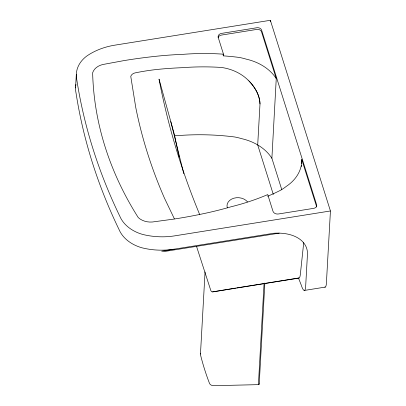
<?xml version="1.0" encoding="UTF-8"?>
<svg xmlns="http://www.w3.org/2000/svg" width="406" height="406" viewBox="0 0 406 406"><rect width="100%" height="100%" fill="white"/><g stroke="black" fill="none" stroke-linecap="round" stroke-linejoin="round"><path stroke-width="0.61" d="M218.129 37.54A4.532 3.441 3.2 0 1 221.468 35.073L256.729 29.435A3.953 3.004 3.2 0 1 261.5 31.764L276.258 78.602L271.893 158.289L281.764 189.627M75.562 87.894L76.308 74.537M200.468 354.047L205.055 271.959M276.258 78.602A47.116 35.774 3.2 0 0 246.082 59.098A53.196 40.387 3.2 0 0 239.21 57.434A209.379 158.974 3.2 0 0 223.396 55.866L223.493 54.186L218.225 37.469A4.532 3.441 3.2 0 1 221.559 33.393L256.825 27.755A3.953 3.004 3.2 0 1 261.591 30.085L316.639 204.786A3.953 3.004 3.2 0 1 313.726 208.344L278.465 213.977A4.532 3.441 3.2 0 1 272.999 211.313L267.732 194.591A209.379 158.974 3.2 0 1 231.171 206.745A315.487 239.54 3.2 0 1 205.791 213.17A439.485 333.686 3.2 0 1 173.915 219.088L152.316 222.006A15.57 11.825 3.2 0 1 138.273 217.601A449.599 341.37 3.2 0 1 92.644 72.791A15.57 11.825 3.2 0 1 102.698 64.534L123.977 60.601A439.485 333.686 3.2 0 1 156.346 56.246A315.487 239.54 3.2 0 1 183.147 54.328A209.379 158.974 3.2 0 1 223.493 54.186M249.111 81.124C254.917 87.326 259.916 95.187 259.997 103.936L257.703 144.937L273.304 194.449M270.289 21.564L270.36 20.3L114.791 45.167A62.311 47.314 3.2 0 0 86.59 56.18A36.296 27.557 3.2 0 0 76.785 79.693A770.821 585.264 3.2 0 0 119.795 216.19A36.296 27.557 3.2 0 0 142.765 234.46A62.311 47.314 3.2 0 0 174.864 235.83L330.438 210.963L270.36 20.3M200.711 353.205A4.248 3.223 3.2 0 0 200.528 354.915A385.218 292.482 3.2 0 0 209.466 383.289A4.248 3.223 3.2 0 0 213.8 385.7L258.409 384.639L264.057 283.606M259.206 384.081L264.854 283.053M301.394 166.556L301.47 165.298M301.577 163.405L301.79 159.624A47.116 35.774 3.2 0 1 286.205 186.445A53.196 40.387 3.2 0 1 280.993 190.044A209.379 158.974 3.2 0 1 267.64 196.271M330.438 210.963L326.404 283.109A16.61 2.979 80.9 0 1 324.836 287.118M303.718 242.686L300.318 274.573A19.63 3.522 80.9 0 1 298.506 278.039L236.799 287.9M196.55 246.437L210.841 290.589L211.567 291.706L212.571 291.894L235.556 288.103M279.226 233.14L165.125 251.38L161.674 251.177L273.685 233.272A41.722 26.101 -17.5 0 1 307.443 254.511L305.662 286.423A16.61 2.979 80.9 0 1 301.166 284.855A563.147 101.018 80.9 0 1 298.501 278.029M212.571 291.894L299.009 278.074M304.561 290.407L325.307 287.088M199.722 214.642A1109.019 842.044 3.2 0 1 159.025 79.104L174.702 135.736L178.604 135.563A209.379 158.974 3.2 0 1 234.759 136.989A53.196 40.387 3.2 0 1 241.631 138.654A47.116 35.774 3.2 0 1 271.893 158.289M248.132 80.16C240.956 73.055 231.374 68.853 221.437 67.452A209.379 158.974 3.2 0 0 182.401 67.685A313.437 237.987 3.2 0 0 157.883 69.37A187.1 142.059 3.2 0 0 135.046 72.902A6.628 5.034 3.2 0 0 130.768 76.414L135.736 107.346A700.989 532.241 3.2 0 0 164.582 198.417L174.382 218.809M248.157 80.185C254.679 86.468 259.505 94.73 259.997 103.936M301.79 159.624L316.548 206.466A3.953 3.004 3.2 0 1 316.644 206.933M223.021 54.673L223.396 55.866M170.784 121.577L183.806 173.748M259.185 383.858A0.853 0.65 3.2 0 1 258.409 384.639M227.304 207.826A11.104 8.43 3.2 0 1 233.831 198.214A11.104 8.43 3.2 0 1 247.543 201.909M179.198 157.071A1108.994 842.029 3.2 0 1 174.702 135.736M174.118 249.188A62.311 47.314 3.2 0 1 142.019 247.817A36.296 27.557 3.2 0 1 119.049 229.542A770.821 585.264 3.2 0 1 76.039 93.05A36.296 27.557 3.2 0 1 75.628 86.752M75.76 85.61A36.296 27.557 3.2 0 1 75.952 84.473"/></g></svg>
